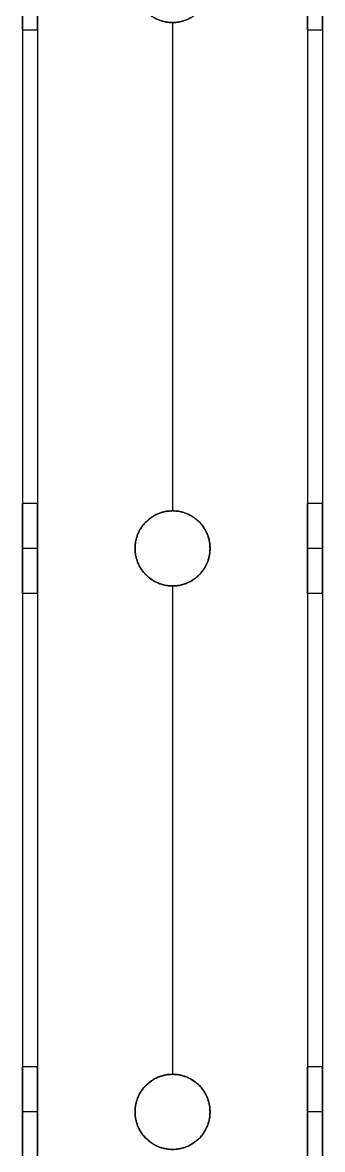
# Model space of a CAD drawing. Header units: millimetres. Extents: x 1279 to 9834, y -699 to 998.
# Drawn here: x 8518.4 to 8558.4, y -439.2 to -289.2 of the extents above; entities that cross this region are included whole.
import ezdxf

# ---------------------------------------------------------------- set-up
doc = ezdxf.new("R2010")
doc.units = ezdxf.units.MM
doc.header["$MEASUREMENT"] = 0
doc.layers.add('staal', color=7, linetype='Continuous', true_color=0x4c4c4c)

msp = doc.modelspace()

# ---------------------------------------------------------------- linework, layer by layer
at = {"layer": 'staal'}
for p, q in [((8520.39, -290.15, 2333.36), (8518.39, -290.15, 2333.36)), ((8558.39, -290.15, 2333.36), (8556.39, -290.15, 2333.36)), ((8520.39, -353.15, 2333.36), (8518.39, -353.15, 2333.36)), ((8558.39, -353.15, 2333.36), (8556.39, -353.15, 2333.36)), ((8538.39, -354.15, 2351.36), (8538.39, -354.15, 2353.36)), ((8538.39, -354.15, 2313.36), (8538.39, -354.15, 2315.36)), ((8520.39, -359.15, 2327.36), (8518.39, -359.15, 2327.36)), ((8520.39, -359.15, 2339.36), (8518.39, -359.15, 2339.36)), ((8533.39, -359.15, 2351.36), (8533.39, -359.15, 2353.36)), ((8533.39, -359.15, 2313.36), (8533.39, -359.15, 2315.36)), ((8543.39, -359.15, 2313.36), (8543.39, -359.15, 2315.36)), ((8543.39, -359.15, 2351.36), (8543.39, -359.15, 2353.36)), ((8558.39, -359.15, 2327.36), (8556.39, -359.15, 2327.36)), ((8558.39, -359.15, 2339.36), (8556.39, -359.15, 2339.36)), ((8538.39, -364.15, 2351.36), (8538.39, -364.15, 2353.36)), ((8538.39, -364.15, 2313.36), (8538.39, -364.15, 2315.36)), ((8520.39, -365.15, 2333.36), (8518.39, -365.15, 2333.36)), ((8558.39, -365.15, 2333.36), (8556.39, -365.15, 2333.36)), ((8520.39, -428.15, 2333.36), (8518.39, -428.15, 2333.36)), ((8558.39, -428.15, 2333.36), (8556.39, -428.15, 2333.36)), ((8538.39, -429.15, 2351.36), (8538.39, -429.15, 2353.36)), ((8538.39, -429.15, 2313.36), (8538.39, -429.15, 2315.36)), ((8520.39, -434.15, 2327.36), (8518.39, -434.15, 2327.36)), ((8520.39, -434.15, 2339.36), (8518.39, -434.15, 2339.36)), ((8533.39, -434.15, 2351.36), (8533.39, -434.15, 2353.36)), ((8533.39, -434.15, 2313.36), (8533.39, -434.15, 2315.36)), ((8543.39, -434.15, 2313.36), (8543.39, -434.15, 2315.36)), ((8543.39, -434.15, 2351.36), (8543.39, -434.15, 2353.36)), ((8558.39, -434.15, 2327.36), (8556.39, -434.15, 2327.36)), ((8558.39, -434.15, 2339.36), (8556.39, -434.15, 2339.36)), ((8538.39, -439.15, 2351.36), (8538.39, -439.15, 2353.36)), ((8538.39, -439.15, 2313.36), (8538.39, -439.15, 2315.36))]:
    msp.add_line(p, q, dxfattribs=at)
for centre in [(8538.39, -359.15, 2313.36), (8538.39, -359.15, 2352.36), (8538.39, -359.15, 2314.36), (8538.39, -434.15, 2313.36), (8538.39, -434.15, 2352.36), (8538.39, -434.15, 2314.36)]:
    msp.add_circle(centre, 5, dxfattribs=at)
for points in [[(8518.39, 711.35, 2313.36), (8518.39, 53.35, 2313.36), (8518.39, -604.65, 2313.36)], [(8518.39, 711.35, 2353.36), (8518.39, 53.35, 2353.36), (8518.39, -604.65, 2353.36)], [(8520.39, 709.35, 2351.36), (8520.39, 53.35, 2351.36), (8520.39, -602.65, 2351.36)], [(8520.39, 709.35, 2315.36), (8520.39, 53.35, 2315.36), (8520.39, -602.65, 2315.36)], [(8556.39, 673.35, 2351.36), (8556.39, 53.35, 2351.36), (8556.39, -566.65, 2351.36)], [(8556.39, 673.35, 2315.36), (8556.39, 53.35, 2315.36), (8556.39, -566.65, 2315.36)], [(8558.39, 671.35, 2313.36), (8558.39, 53.35, 2313.36), (8558.39, -564.65, 2313.36)], [(8558.39, 671.35, 2353.36), (8558.39, 53.35, 2353.36), (8558.39, -564.65, 2353.36)], [(8538.39, -289.15, 2353.36), (8538.39, -321.65, 2353.36), (8538.39, -354.15, 2353.36)], [(8538.39, -289.15, 2351.36), (8538.39, -321.65, 2351.36), (8538.39, -354.15, 2351.36)], [(8538.39, -289.15, 2315.36), (8538.39, -321.65, 2315.36), (8538.39, -354.15, 2315.36)], [(8538.39, -289.15, 2313.36), (8538.39, -321.65, 2313.36), (8538.39, -354.15, 2313.36)], [(8518.39, -290.15, 2333.36), (8518.39, -321.65, 2333.36), (8518.39, -353.15, 2333.36)], [(8520.39, -290.15, 2333.36), (8520.39, -321.65, 2333.36), (8520.39, -353.15, 2333.36)], [(8556.39, -290.15, 2333.36), (8556.39, -321.65, 2333.36), (8556.39, -353.15, 2333.36)], [(8558.39, -290.15, 2333.36), (8558.39, -321.65, 2333.36), (8558.39, -353.15, 2333.36)], [(8538.39, -364.15, 2353.36), (8538.39, -396.65, 2353.36), (8538.39, -429.15, 2353.36)], [(8538.39, -364.15, 2351.36), (8538.39, -396.65, 2351.36), (8538.39, -429.15, 2351.36)], [(8538.39, -364.15, 2315.36), (8538.39, -396.65, 2315.36), (8538.39, -429.15, 2315.36)], [(8538.39, -364.15, 2313.36), (8538.39, -396.65, 2313.36), (8538.39, -429.15, 2313.36)], [(8518.39, -365.15, 2333.36), (8518.39, -396.65, 2333.36), (8518.39, -428.15, 2333.36)], [(8520.39, -365.15, 2333.36), (8520.39, -396.65, 2333.36), (8520.39, -428.15, 2333.36)], [(8556.39, -365.15, 2333.36), (8556.39, -396.65, 2333.36), (8556.39, -428.15, 2333.36)], [(8558.39, -365.15, 2333.36), (8558.39, -396.65, 2333.36), (8558.39, -428.15, 2333.36)]]:
    msp.add_open_spline(points, degree=2, dxfattribs=at)
for points, knots in [([(8518.39, -284.15, 2327.36), (8518.39, -278.15, 2327.36), (8518.39, -278.15, 2333.36), (8518.39, -278.15, 2339.36), (8518.39, -284.15, 2339.36), (8518.39, -290.15, 2339.36), (8518.39, -290.15, 2333.36), (8518.39, -290.15, 2327.36), (8518.39, -284.15, 2327.36)], [0, 0, 0, 7.853982, 7.853982, 15.707963, 15.707963, 23.561945, 23.561945, 31.415927, 31.415927, 31.415927]), ([(8520.39, -284.15, 2327.36), (8520.39, -290.15, 2327.36), (8520.39, -290.15, 2333.36), (8520.39, -290.15, 2339.36), (8520.39, -284.15, 2339.36), (8520.39, -278.15, 2339.36), (8520.39, -278.15, 2333.36), (8520.39, -278.15, 2327.36), (8520.39, -284.15, 2327.36)], [-31.415927, -31.415927, -31.415927, -23.561945, -23.561945, -15.707963, -15.707963, -7.853982, -7.853982, 0, 0, 0]), ([(8556.39, -284.15, 2327.36), (8556.39, -278.15, 2327.36), (8556.39, -278.15, 2333.36), (8556.39, -278.15, 2339.36), (8556.39, -284.15, 2339.36), (8556.39, -290.15, 2339.36), (8556.39, -290.15, 2333.36), (8556.39, -290.15, 2327.36), (8556.39, -284.15, 2327.36)], [0, 0, 0, 7.853982, 7.853982, 15.707963, 15.707963, 23.561945, 23.561945, 31.415927, 31.415927, 31.415927]), ([(8558.39, -284.15, 2327.36), (8558.39, -290.15, 2327.36), (8558.39, -290.15, 2333.36), (8558.39, -290.15, 2339.36), (8558.39, -284.15, 2339.36), (8558.39, -278.15, 2339.36), (8558.39, -278.15, 2333.36), (8558.39, -278.15, 2327.36), (8558.39, -284.15, 2327.36)], [-31.415927, -31.415927, -31.415927, -23.561945, -23.561945, -15.707963, -15.707963, -7.853982, -7.853982, 0, 0, 0]), ([(8543.39, -284.15, 2353.36), (8543.39, -289.15, 2353.36), (8538.39, -289.15, 2353.36), (8533.39, -289.15, 2353.36), (8533.39, -284.15, 2353.36), (8533.39, -279.15, 2353.36), (8538.39, -279.15, 2353.36), (8543.39, -279.15, 2353.36), (8543.39, -284.15, 2353.36)], [-31.415927, -31.415927, -31.415927, -23.561945, -23.561945, -15.707963, -15.707963, -7.853982, -7.853982, 0, 0, 0]), ([(8543.39, -284.15, 2351.36), (8543.39, -279.15, 2351.36), (8538.39, -279.15, 2351.36), (8533.39, -279.15, 2351.36), (8533.39, -284.15, 2351.36), (8533.39, -289.15, 2351.36), (8538.39, -289.15, 2351.36), (8543.39, -289.15, 2351.36), (8543.39, -284.15, 2351.36)], [0, 0, 0, 7.853982, 7.853982, 15.707963, 15.707963, 23.561945, 23.561945, 31.415927, 31.415927, 31.415927]), ([(8543.39, -284.15, 2315.36), (8543.39, -289.15, 2315.36), (8538.39, -289.15, 2315.36), (8533.39, -289.15, 2315.36), (8533.39, -284.15, 2315.36), (8533.39, -279.15, 2315.36), (8538.39, -279.15, 2315.36), (8543.39, -279.15, 2315.36), (8543.39, -284.15, 2315.36)], [-31.415927, -31.415927, -31.415927, -23.561945, -23.561945, -15.707963, -15.707963, -7.853982, -7.853982, 0, 0, 0]), ([(8518.39, -359.15, 2327.36), (8518.39, -353.15, 2327.36), (8518.39, -353.15, 2333.36), (8518.39, -353.15, 2339.36), (8518.39, -359.15, 2339.36), (8518.39, -365.15, 2339.36), (8518.39, -365.15, 2333.36), (8518.39, -365.15, 2327.36), (8518.39, -359.15, 2327.36)], [0, 0, 0, 7.853982, 7.853982, 15.707963, 15.707963, 23.561945, 23.561945, 31.415927, 31.415927, 31.415927]), ([(8520.39, -359.15, 2327.36), (8520.39, -365.15, 2327.36), (8520.39, -365.15, 2333.36), (8520.39, -365.15, 2339.36), (8520.39, -359.15, 2339.36), (8520.39, -353.15, 2339.36), (8520.39, -353.15, 2333.36), (8520.39, -353.15, 2327.36), (8520.39, -359.15, 2327.36)], [-31.415927, -31.415927, -31.415927, -23.561945, -23.561945, -15.707963, -15.707963, -7.853982, -7.853982, 0, 0, 0]), ([(8556.39, -359.15, 2327.36), (8556.39, -353.15, 2327.36), (8556.39, -353.15, 2333.36), (8556.39, -353.15, 2339.36), (8556.39, -359.15, 2339.36), (8556.39, -365.15, 2339.36), (8556.39, -365.15, 2333.36), (8556.39, -365.15, 2327.36), (8556.39, -359.15, 2327.36)], [0, 0, 0, 7.853982, 7.853982, 15.707963, 15.707963, 23.561945, 23.561945, 31.415927, 31.415927, 31.415927]), ([(8558.39, -359.15, 2327.36), (8558.39, -365.15, 2327.36), (8558.39, -365.15, 2333.36), (8558.39, -365.15, 2339.36), (8558.39, -359.15, 2339.36), (8558.39, -353.15, 2339.36), (8558.39, -353.15, 2333.36), (8558.39, -353.15, 2327.36), (8558.39, -359.15, 2327.36)], [-31.415927, -31.415927, -31.415927, -23.561945, -23.561945, -15.707963, -15.707963, -7.853982, -7.853982, 0, 0, 0]), ([(8543.39, -359.15, 2353.36), (8543.39, -364.15, 2353.36), (8538.39, -364.15, 2353.36), (8533.39, -364.15, 2353.36), (8533.39, -359.15, 2353.36), (8533.39, -354.15, 2353.36), (8538.39, -354.15, 2353.36), (8543.39, -354.15, 2353.36), (8543.39, -359.15, 2353.36)], [-31.415927, -31.415927, -31.415927, -23.561945, -23.561945, -15.707963, -15.707963, -7.853982, -7.853982, 0, 0, 0]), ([(8543.39, -359.15, 2351.36), (8543.39, -354.15, 2351.36), (8538.39, -354.15, 2351.36), (8533.39, -354.15, 2351.36), (8533.39, -359.15, 2351.36), (8533.39, -364.15, 2351.36), (8538.39, -364.15, 2351.36), (8543.39, -364.15, 2351.36), (8543.39, -359.15, 2351.36)], [0, 0, 0, 7.853982, 7.853982, 15.707963, 15.707963, 23.561945, 23.561945, 31.415927, 31.415927, 31.415927]), ([(8543.39, -359.15, 2315.36), (8543.39, -364.15, 2315.36), (8538.39, -364.15, 2315.36), (8533.39, -364.15, 2315.36), (8533.39, -359.15, 2315.36), (8533.39, -354.15, 2315.36), (8538.39, -354.15, 2315.36), (8543.39, -354.15, 2315.36), (8543.39, -359.15, 2315.36)], [-31.415927, -31.415927, -31.415927, -23.561945, -23.561945, -15.707963, -15.707963, -7.853982, -7.853982, 0, 0, 0]), ([(8518.39, -434.15, 2327.36), (8518.39, -428.15, 2327.36), (8518.39, -428.15, 2333.36), (8518.39, -428.15, 2339.36), (8518.39, -434.15, 2339.36), (8518.39, -440.15, 2339.36), (8518.39, -440.15, 2333.36), (8518.39, -440.15, 2327.36), (8518.39, -434.15, 2327.36)], [0, 0, 0, 7.853982, 7.853982, 15.707963, 15.707963, 23.561945, 23.561945, 31.415927, 31.415927, 31.415927]), ([(8520.39, -434.15, 2327.36), (8520.39, -440.15, 2327.36), (8520.39, -440.15, 2333.36), (8520.39, -440.15, 2339.36), (8520.39, -434.15, 2339.36), (8520.39, -428.15, 2339.36), (8520.39, -428.15, 2333.36), (8520.39, -428.15, 2327.36), (8520.39, -434.15, 2327.36)], [-31.415927, -31.415927, -31.415927, -23.561945, -23.561945, -15.707963, -15.707963, -7.853982, -7.853982, 0, 0, 0]), ([(8556.39, -434.15, 2327.36), (8556.39, -428.15, 2327.36), (8556.39, -428.15, 2333.36), (8556.39, -428.15, 2339.36), (8556.39, -434.15, 2339.36), (8556.39, -440.15, 2339.36), (8556.39, -440.15, 2333.36), (8556.39, -440.15, 2327.36), (8556.39, -434.15, 2327.36)], [0, 0, 0, 7.853982, 7.853982, 15.707963, 15.707963, 23.561945, 23.561945, 31.415927, 31.415927, 31.415927]), ([(8558.39, -434.15, 2327.36), (8558.39, -440.15, 2327.36), (8558.39, -440.15, 2333.36), (8558.39, -440.15, 2339.36), (8558.39, -434.15, 2339.36), (8558.39, -428.15, 2339.36), (8558.39, -428.15, 2333.36), (8558.39, -428.15, 2327.36), (8558.39, -434.15, 2327.36)], [-31.415927, -31.415927, -31.415927, -23.561945, -23.561945, -15.707963, -15.707963, -7.853982, -7.853982, 0, 0, 0]), ([(8543.39, -434.15, 2353.36), (8543.39, -439.15, 2353.36), (8538.39, -439.15, 2353.36), (8533.39, -439.15, 2353.36), (8533.39, -434.15, 2353.36), (8533.39, -429.15, 2353.36), (8538.39, -429.15, 2353.36), (8543.39, -429.15, 2353.36), (8543.39, -434.15, 2353.36)], [-31.415927, -31.415927, -31.415927, -23.561945, -23.561945, -15.707963, -15.707963, -7.853982, -7.853982, 0, 0, 0]), ([(8543.39, -434.15, 2351.36), (8543.39, -429.15, 2351.36), (8538.39, -429.15, 2351.36), (8533.39, -429.15, 2351.36), (8533.39, -434.15, 2351.36), (8533.39, -439.15, 2351.36), (8538.39, -439.15, 2351.36), (8543.39, -439.15, 2351.36), (8543.39, -434.15, 2351.36)], [0, 0, 0, 7.853982, 7.853982, 15.707963, 15.707963, 23.561945, 23.561945, 31.415927, 31.415927, 31.415927]), ([(8543.39, -434.15, 2315.36), (8543.39, -439.15, 2315.36), (8538.39, -439.15, 2315.36), (8533.39, -439.15, 2315.36), (8533.39, -434.15, 2315.36), (8533.39, -429.15, 2315.36), (8538.39, -429.15, 2315.36), (8543.39, -429.15, 2315.36), (8543.39, -434.15, 2315.36)], [-31.415927, -31.415927, -31.415927, -23.561945, -23.561945, -15.707963, -15.707963, -7.853982, -7.853982, 0, 0, 0])]:
    msp.add_rational_spline(points, [1, 0.707106781187, 1, 0.707106781187, 1, 0.707106781187, 1, 0.707106781187, 1], degree=2, knots=knots, dxfattribs=at)

doc.saveas('drawing.dxf')
